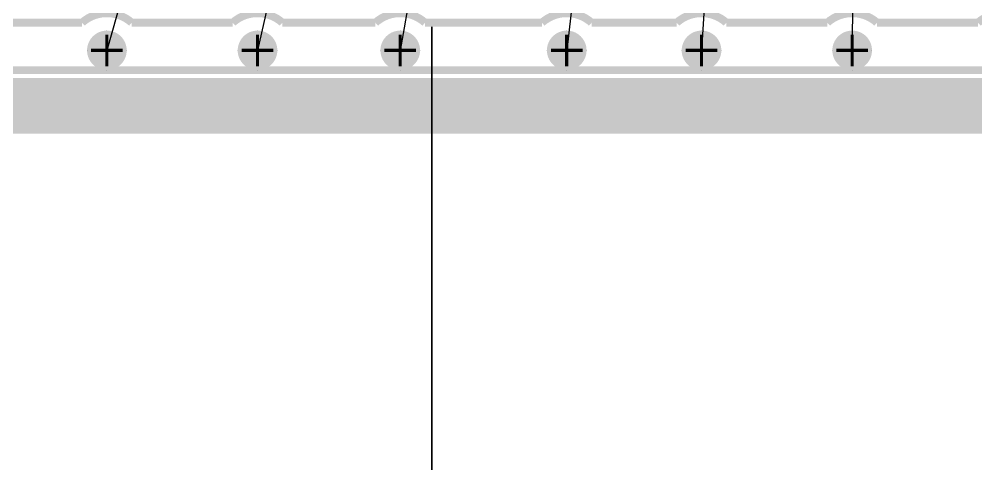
# Model space of a CAD drawing. Extents: x -1.33 to 3.2, y -3.63 to 2.02.
# Drawn here: x -0.26 to 0.343, y -0.331 to -0.045 of the extents above; entities that cross this region are included whole.
import ezdxf

# ---------------------------------------------------------------- set-up
doc = ezdxf.new("R2010")
doc.units = 0
for name, pattern in [('SIG_0', [2, 1, 1]), ('SIG_52', [2, 1, 1]), ('TRMIDX_2048', [2, 1, 1])]:
    doc.linetypes.add(name, pattern=pattern)
for name, color, linetype in [('2D_LINE_125', 3, 'CONTINUOUS'), ('2D_LINE_126', 6, 'CONTINUOUS'), ('BOARD_OUTLINE_00', 254, 'CONTINUOUS'), ('DIMENSION1_122', 254, 'CONTINUOUS'), ('DIMENSION3_122', 254, 'CONTINUOUS'), ('DIMENSION5_122', 254, 'CONTINUOUS'), ('DRIL_PLTE_THRU_01', 16, 'CONTINUOUS'), ('DRIL_PLTE_THRU_02', 106, 'CONTINUOUS'), ('DRIL_PLTE_THRU_03', 255, 'CONTINUOUS'), ('DRIL_PLTE_THRU_04', 176, 'CONTINUOUS'), ('DRIL_SYMBOL', 254, 'CONTINUOUS'), ('LINK_00', 254, 'CONTINUOUS'), ('PADS_BOT', 5, 'CONTINUOUS'), ('PADS_INNER', 1, 'CONTINUOUS'), ('PADS_TOP', 1, 'CONTINUOUS'), ('POUR_OUTLINE_01', 1, 'CONTINUOUS'), ('POUR_OUTLINE_02', 112, 'CONTINUOUS'), ('POUR_OUTLINE_03', 222, 'CONTINUOUS'), ('POUR_OUTLINE_04', 5, 'CONTINUOUS'), ('POUR_VIATHERM_01', 1, 'CONTINUOUS'), ('POUR_VIATHERM_02', 112, 'CONTINUOUS'), ('POUR_VIATHERM_04', 5, 'CONTINUOUS'), ('POUR_VOID_01', 1, 'CONTINUOUS'), ('VIAPTS', 34, 'CONTINUOUS')]:
    doc.layers.add(name, color=color, linetype=linetype)

# ---------------------------------------------------------------- blocks, each defined once
blk = doc.blocks.new('BOARD_1')
at = {"layer": 'BOARD_OUTLINE_00', "const_width": 0.01}
blk.add_lwpolyline([(-0.04, 0), (2.56, 0), (2.56, 0.1), (2.65685, 0.19685), (2.65685, 1.45669), (2.56, 1.55354), (2.56, 2.1), (-0.04, 2.1)], close=True, dxfattribs=at)
blk = doc.blocks.new('DRAWING_9')
at = {"layer": '2D_LINE_125', "const_width": 0.035}
blk.add_lwpolyline([(-0.04, 0), (2.56, 0), (2.56, 0.1), (2.65685, 0.19685), (2.65685, 1.45669), (2.56, 1.55354), (2.56, 2.1), (-0.04, 2.1)], close=True, dxfattribs=at)
blk = doc.blocks.new('DRAWING_10')
at = {"layer": '2D_LINE_126', "const_width": 0.035}
blk.add_lwpolyline([(-0.04, 0), (2.56, 0), (2.56, 0.1), (2.65685, 0.19685), (2.65685, 1.45669), (2.56, 1.55354), (2.56, 2.1), (-0.04, 2.1)], close=True, dxfattribs=at)
blk = doc.blocks.new('D_1dfeghi_11')
at = {"layer": 'DIMENSION1_122', "linetype": 'TRMIDX_2048', "const_width": 0.001}
blk.add_lwpolyline([(0, -0.28)], close=True, dxfattribs=at)
at = {"layer": 'DIMENSION3_122', "linetype": 'TRMIDX_2048', "const_width": 0.001}
blk.add_lwpolyline([(0, -0.28), (0, -0.28), (0, -0.28)], close=True, dxfattribs=at)
at = {"layer": 'DIMENSION5_122', "linetype": 'TRMIDX_2048', "const_width": 0.001}
blk.add_lwpolyline([(0, -0.05), (0, -0.33)], dxfattribs=at)
blk = doc.blocks.new('D_1dfeghi_12')
at = {"layer": 'DIMENSION1_122', "linetype": 'TRMIDX_2048', "const_width": 0.001}
blk.add_lwpolyline([(0, -0.28)], close=True, dxfattribs=at)
at = {"layer": 'DIMENSION3_122', "linetype": 'TRMIDX_2048', "const_width": 0.001}
blk.add_lwpolyline([(0, -0.28), (0, -0.28), (0, -0.28)], close=True, dxfattribs=at)
at = {"layer": 'DIMENSION5_122', "linetype": 'TRMIDX_2048', "const_width": 0.001}
blk.add_lwpolyline([(0, -0.05), (0, -0.33)], dxfattribs=at)
blk = doc.blocks.new('D_1dfeghi_13')
at = {"layer": 'DIMENSION1_122', "linetype": 'TRMIDX_2048', "const_width": 0.001}
blk.add_lwpolyline([(0, -0.28)], close=True, dxfattribs=at)
at = {"layer": 'DIMENSION3_122', "linetype": 'TRMIDX_2048', "const_width": 0.001}
blk.add_lwpolyline([(0, -0.28), (0, -0.28), (0, -0.28)], close=True, dxfattribs=at)
at = {"layer": 'DIMENSION5_122', "linetype": 'TRMIDX_2048', "const_width": 0.001}
blk.add_lwpolyline([(0, -0.05), (0, -0.33)], dxfattribs=at)
blk = doc.blocks.new('POUR_VOID_722')
at = {"layer": 'POUR_VOID_01', "const_width": 0.005}
blk.add_lwpolyline([(-16.49023, -17.77264, -0.295502), (-16.4902, -17.83732, 0.144544), (-16.4906, -17.83868), (-16.4906, -17.83868), (-16.4905, -17.89992), (-16.4905, -17.89991), (-16.4905, -17.9, -0.999135), (-16.5895, -17.90008), (-16.58956, -17.867, 0.413722), (-16.59206, -17.8645), (-16.61567, -17.8645, 0.723865), (-16.61715, -17.86901, -3.041301), (-16.66285, -17.86901, 0.723865), (-16.66433, -17.8645), (-16.71567, -17.8645, 0.723865), (-16.71715, -17.86901, -3.041301), (-16.76285, -17.86901, 0.723865), (-16.76433, -17.8645), (-16.81567, -17.8645, 0.723865), (-16.81715, -17.86901, -3.041301), (-16.86285, -17.86901, 0.723865), (-16.86433, -17.8645), (-16.865, -17.8645, -0.198912), (-16.90707, -17.84707), (-16.92207, -17.83207, -0.148737), (-16.93838, -17.80152, 0.358248), (-16.94083, -17.7995), (-16.945, -17.7995, -0.414214), (-16.9545, -17.79), (-16.9545, -17.75, -0.414214), (-16.945, -17.7405), (-16.93324, -17.7405, 0.206031), (-16.93142, -17.73972, -0.312915), (-16.8985, -17.73283, 0.173444), (-16.89682, -17.73293, -0.25457), (-16.8412, -17.74489, 0.179505), (-16.83956, -17.7455), (-16.707, -17.7455, 0.414214), (-16.7045, -17.743), (-16.7045, -17.712, 0.414214), (-16.707, -17.7095), (-16.905, -17.7095), (-16.945, -17.7095), (-17, -17.7095), (-17.013, -17.7095, 0.414214), (-17.0155, -17.712), (-17.0155, -17.735, -1), (-17.0745, -17.735), (-17.0745, -17.705), (-17.0745, -17.68, -0.156859), (-17.06897, -17.6628, 0.156859), (-17.0685, -17.66135), (-17.0685, -17.6565, -0.331681), (-17.06171, -17.6474, 0.745359), (-17.06171, -17.6426, -0.331681), (-17.0685, -17.6335), (-17.0685, -17.6055, -0.414214), (-17.059, -17.596), (-17.031, -17.596, -0.199359), (-17.02427, -17.59879, 0.415223), (-17.02073, -17.59879, -0.199359), (-17.014, -17.596), (-16.986, -17.596, -0.414214), (-16.9765, -17.6055), (-16.9765, -17.6335, -0.331681), (-16.98329, -17.6426, 0.745359), (-16.98329, -17.6474, -0.124109), (-16.97929, -17.64977, 0.198459), (-16.97753, -17.6505), (-16.905, -17.6505), (-16.865, -17.6505), (-16.707, -17.6505, 0.414214), (-16.7045, -17.648), (-16.7045, -17.617, -0.414214), (-16.695, -17.6075), (-16.615, -17.6075, -0.414214), (-16.6055, -17.617), (-16.6055, -17.743, 0.414214), (-16.603, -17.7455), (-16.58099, -17.7455, 0.23096), (-16.57902, -17.74454, -0.004505), (-16.57846, -17.74384, 0.091383), (-16.57803, -17.74304, -0.238905), (-16.57196, -17.73697, 0.091383), (-16.57116, -17.73654, -0.354241), (-16.50884, -17.73654, 0.091383), (-16.50804, -17.73697, -0.238905), (-16.50197, -17.74304, 0.091383), (-16.50154, -17.74384, -0.153499), (-16.49063, -17.77146, 0.126528)], format="xyb", close=True, dxfattribs=at)
blk = doc.blocks.new('POUR_OUTLINE_677')
at = {"layer": 'POUR_OUTLINE_01', "const_width": 0.005}
blk.add_lwpolyline([(-15.36565, -16.56621), (-15.36565, -16.55366, 0.198912), (-15.36638, -16.55189), (-15.45591, -16.46237, -0.198912), (-15.4625, -16.44646), (-15.4625, -15.925, 0.414214), (-15.465, -15.9225), (-18.015, -15.9225, 0.414214), (-18.0175, -15.925), (-18.0175, -17.975, 0.414214), (-18.015, -17.9775), (-15.465, -17.9775, 0.414214), (-15.4625, -17.975), (-15.4625, -17.9, -0.198912), (-15.45591, -17.88409), (-15.36638, -17.79456, 0.198912), (-15.36565, -17.79279), (-15.36565, -17.78025, 0.661266), (-15.36988, -17.77845, -2.350215), (-15.36988, -17.67037, 0.661266), (-15.36565, -17.66857), (-15.36565, -16.67789, 0.661266), (-15.36988, -16.67609, -2.350215), (-15.36988, -16.56801, 0.661266)], format="xyb", close=True, dxfattribs=at)
blk.add_blockref('POUR_VOID_722', (0, 0))
blk = doc.blocks.new('POUR_VIATHERM_1075')
at = {"layer": 'POUR_VIATHERM_01'}
for points in [[(-17.145, -17.9525), (-17.145, -17.9525)], [(-17.1575, -17.965), (-17.1575, -17.965)], [(-17.1325, -17.965), (-17.1325, -17.965)], [(-17.145, -17.9775), (-17.145, -17.9775)]]:
    blk.add_lwpolyline(points, dxfattribs=at)
blk = doc.blocks.new('POUR_VIATHERM_1099')
at = {"layer": 'POUR_VIATHERM_01'}
for points in [[(-17.05, -17.9525), (-17.05, -17.9525)], [(-17.0625, -17.965), (-17.0625, -17.965)], [(-17.0375, -17.965), (-17.0375, -17.965)], [(-17.05, -17.9775), (-17.05, -17.9775)]]:
    blk.add_lwpolyline(points, dxfattribs=at)
blk = doc.blocks.new('POUR_VIATHERM_1101')
at = {"layer": 'POUR_VIATHERM_01'}
for points in [[(-16.96, -17.9525), (-16.96, -17.9525)], [(-16.9725, -17.965), (-16.9725, -17.965)], [(-16.9475, -17.965), (-16.9475, -17.965)], [(-16.96, -17.9775), (-16.96, -17.9775)]]:
    blk.add_lwpolyline(points, dxfattribs=at)
blk = doc.blocks.new('POUR_VIATHERM_1107')
at = {"layer": 'POUR_VIATHERM_01'}
for points in [[(-16.77, -17.9525), (-16.77, -17.9525)], [(-16.7825, -17.965), (-16.7825, -17.965)], [(-16.7575, -17.965), (-16.7575, -17.965)], [(-16.77, -17.9775), (-16.77, -17.9775)]]:
    blk.add_lwpolyline(points, dxfattribs=at)
blk = doc.blocks.new('POUR_VIATHERM_1108')
at = {"layer": 'POUR_VIATHERM_01'}
for points in [[(-16.675, -17.9525), (-16.675, -17.9525)], [(-16.6875, -17.965), (-16.6875, -17.965)], [(-16.6625, -17.965), (-16.6625, -17.965)], [(-16.675, -17.9775), (-16.675, -17.9775)]]:
    blk.add_lwpolyline(points, dxfattribs=at)
blk = doc.blocks.new('POUR_VIATHERM_1368')
at = {"layer": 'POUR_VIATHERM_01'}
for points in [[(-16.855, -17.9525), (-16.855, -17.9525)], [(-16.8675, -17.965), (-16.8675, -17.965)], [(-16.8425, -17.965), (-16.8425, -17.965)], [(-16.855, -17.9775), (-16.855, -17.9775)]]:
    blk.add_lwpolyline(points, dxfattribs=at)
blk = doc.blocks.new('POUR_HEADER_0')
for name in ['POUR_OUTLINE_677', 'POUR_VIATHERM_1075', 'POUR_VIATHERM_1099', 'POUR_VIATHERM_1101', 'POUR_VIATHERM_1368', 'POUR_VIATHERM_1107', 'POUR_VIATHERM_1108']:
    blk.add_blockref(name, (18, 18))
blk = doc.blocks.new('POUR_OUTLINE_4')
at = {"layer": 'POUR_OUTLINE_04', "const_width": 0.005}
blk.add_lwpolyline([(-15.36565, -16.56621), (-15.36565, -16.55366, 0.198912), (-15.36638, -16.55189), (-15.45591, -16.46237, -0.198912), (-15.4625, -16.44646), (-15.4625, -15.925, 0.414214), (-15.465, -15.9225), (-18.015, -15.9225, 0.414214), (-18.0175, -15.925), (-18.0175, -17.975, 0.414214), (-18.015, -17.9775), (-15.465, -17.9775, 0.414214), (-15.4625, -17.975), (-15.4625, -17.9, -0.198912), (-15.45591, -17.88409), (-15.36638, -17.79456, 0.198912), (-15.36565, -17.79279), (-15.36565, -17.78025, 0.661266), (-15.36988, -17.77845, -2.350215), (-15.36988, -17.67037, 0.661266), (-15.36565, -17.66857), (-15.36565, -16.67789, 0.661266), (-15.36988, -16.67609, -2.350215), (-15.36988, -16.56801, 0.661266)], format="xyb", close=True, dxfattribs=at)
blk = doc.blocks.new('POUR_VIATHERM_360')
at = {"layer": 'POUR_VIATHERM_04'}
for points in [[(-17.145, -17.9525), (-17.145, -17.9525)], [(-17.1575, -17.965), (-17.1575, -17.965)], [(-17.1325, -17.965), (-17.1325, -17.965)], [(-17.145, -17.9775), (-17.145, -17.9775)]]:
    blk.add_lwpolyline(points, dxfattribs=at)
blk = doc.blocks.new('POUR_VIATHERM_387')
at = {"layer": 'POUR_VIATHERM_04'}
for points in [[(-17.05, -17.9525), (-17.05, -17.9525)], [(-17.0625, -17.965), (-17.0625, -17.965)], [(-17.0375, -17.965), (-17.0375, -17.965)], [(-17.05, -17.9775), (-17.05, -17.9775)]]:
    blk.add_lwpolyline(points, dxfattribs=at)
blk = doc.blocks.new('POUR_VIATHERM_389')
at = {"layer": 'POUR_VIATHERM_04'}
for points in [[(-16.96, -17.9525), (-16.96, -17.9525)], [(-16.9725, -17.965), (-16.9725, -17.965)], [(-16.9475, -17.965), (-16.9475, -17.965)], [(-16.96, -17.9775), (-16.96, -17.9775)]]:
    blk.add_lwpolyline(points, dxfattribs=at)
blk = doc.blocks.new('POUR_VIATHERM_395')
at = {"layer": 'POUR_VIATHERM_04'}
for points in [[(-16.77, -17.9525), (-16.77, -17.9525)], [(-16.7825, -17.965), (-16.7825, -17.965)], [(-16.7575, -17.965), (-16.7575, -17.965)], [(-16.77, -17.9775), (-16.77, -17.9775)]]:
    blk.add_lwpolyline(points, dxfattribs=at)
blk = doc.blocks.new('POUR_VIATHERM_396')
at = {"layer": 'POUR_VIATHERM_04'}
for points in [[(-16.675, -17.9525), (-16.675, -17.9525)], [(-16.6875, -17.965), (-16.6875, -17.965)], [(-16.6625, -17.965), (-16.6625, -17.965)], [(-16.675, -17.9775), (-16.675, -17.9775)]]:
    blk.add_lwpolyline(points, dxfattribs=at)
blk = doc.blocks.new('POUR_VIATHERM_654')
at = {"layer": 'POUR_VIATHERM_04'}
for points in [[(-16.855, -17.9525), (-16.855, -17.9525)], [(-16.8675, -17.965), (-16.8675, -17.965)], [(-16.8425, -17.965), (-16.8425, -17.965)], [(-16.855, -17.9775), (-16.855, -17.9775)]]:
    blk.add_lwpolyline(points, dxfattribs=at)
blk = doc.blocks.new('POUR_HEADER_1')
for name in ['POUR_OUTLINE_4', 'POUR_VIATHERM_360', 'POUR_VIATHERM_387', 'POUR_VIATHERM_389', 'POUR_VIATHERM_654', 'POUR_VIATHERM_395', 'POUR_VIATHERM_396']:
    blk.add_blockref(name, (18, 18))
blk = doc.blocks.new('POUR_OUTLINE_1921')
at = {"layer": 'POUR_OUTLINE_02', "const_width": 0.005}
blk.add_lwpolyline([(-15.36565, -17.63338), (-15.36565, -16.71308, -1.466646), (-15.40121, -16.51706), (-15.45591, -16.46237, -0.198912), (-15.4625, -16.44646), (-15.4625, -15.9225), (-18.0175, -15.9225), (-18.0175, -17.9775), (-15.4625, -17.9775), (-15.4625, -17.9, -0.198912), (-15.45591, -17.88409), (-15.40121, -17.82939, -1.466646)], format="xyb", close=True, dxfattribs=at)
blk = doc.blocks.new('POUR_VIATHERM_2301')
at = {"layer": 'POUR_VIATHERM_02'}
for points in [[(-17.145, -17.9525), (-17.145, -17.9525)], [(-17.1575, -17.965), (-17.1575, -17.965)], [(-17.1325, -17.965), (-17.1325, -17.965)], [(-17.145, -17.9775), (-17.145, -17.9775)]]:
    blk.add_lwpolyline(points, dxfattribs=at)
blk = doc.blocks.new('POUR_VIATHERM_2326')
at = {"layer": 'POUR_VIATHERM_02'}
for points in [[(-17.05, -17.9525), (-17.05, -17.9525)], [(-17.0625, -17.965), (-17.0625, -17.965)], [(-17.0375, -17.965), (-17.0375, -17.965)], [(-17.05, -17.9775), (-17.05, -17.9775)]]:
    blk.add_lwpolyline(points, dxfattribs=at)
blk = doc.blocks.new('POUR_VIATHERM_2328')
at = {"layer": 'POUR_VIATHERM_02'}
for points in [[(-16.96, -17.9525), (-16.96, -17.9525)], [(-16.9725, -17.965), (-16.9725, -17.965)], [(-16.9475, -17.965), (-16.9475, -17.965)], [(-16.96, -17.9775), (-16.96, -17.9775)]]:
    blk.add_lwpolyline(points, dxfattribs=at)
blk = doc.blocks.new('POUR_VIATHERM_2334')
at = {"layer": 'POUR_VIATHERM_02'}
for points in [[(-16.77, -17.9525), (-16.77, -17.9525)], [(-16.7825, -17.965), (-16.7825, -17.965)], [(-16.7575, -17.965), (-16.7575, -17.965)], [(-16.77, -17.9775), (-16.77, -17.9775)]]:
    blk.add_lwpolyline(points, dxfattribs=at)
blk = doc.blocks.new('POUR_VIATHERM_2335')
at = {"layer": 'POUR_VIATHERM_02'}
for points in [[(-16.675, -17.9525), (-16.675, -17.9525)], [(-16.6875, -17.965), (-16.6875, -17.965)], [(-16.6625, -17.965), (-16.6625, -17.965)], [(-16.675, -17.9775), (-16.675, -17.9775)]]:
    blk.add_lwpolyline(points, dxfattribs=at)
blk = doc.blocks.new('POUR_VIATHERM_2592')
at = {"layer": 'POUR_VIATHERM_02'}
for points in [[(-16.855, -17.9525), (-16.855, -17.9525)], [(-16.8675, -17.965), (-16.8675, -17.965)], [(-16.8425, -17.965), (-16.8425, -17.965)], [(-16.855, -17.9775), (-16.855, -17.9775)]]:
    blk.add_lwpolyline(points, dxfattribs=at)
blk = doc.blocks.new('POUR_HEADER_2')
for name in ['POUR_OUTLINE_1921', 'POUR_VIATHERM_2301', 'POUR_VIATHERM_2326', 'POUR_VIATHERM_2328', 'POUR_VIATHERM_2592', 'POUR_VIATHERM_2334', 'POUR_VIATHERM_2335']:
    blk.add_blockref(name, (18, 18))
blk = doc.blocks.new('POUR_OUTLINE_1392')
at = {"layer": 'POUR_OUTLINE_03', "const_width": 0.005}
blk.add_lwpolyline([(-17.51932, -17.9475), (-17.46068, -17.9475, -0.382552), (-17.42932, -17.9475), (-17.36068, -17.9475, -0.382552), (-17.32932, -17.9475), (-17.26068, -17.9475, -0.382552), (-17.22932, -17.9475), (-17.16068, -17.9475, -0.382552), (-17.12932, -17.9475), (-17.06568, -17.9475, -0.382552), (-17.03432, -17.9475), (-16.97568, -17.9475, -0.382552), (-16.94432, -17.9475), (-16.87068, -17.9475, -0.382552), (-16.83932, -17.9475), (-16.78568, -17.9475, -0.382552), (-16.75432, -17.9475), (-16.69068, -17.9475, -0.382552), (-16.65932, -17.9475), (-16.59568, -17.9475, -0.382552), (-16.56432, -17.9475)], format="xyb", dxfattribs=at)
blk = doc.blocks.new('POUR_HEADER_3')
blk.add_blockref('POUR_OUTLINE_1392', (18, 15.915))
blk = doc.blocks.new('DRIL_SYMBOL_0$012')
at = {"layer": 'DRIL_SYMBOL', "const_width": 0.002}
for points in [[(0, -0.01), (0, 0.01)], [(-0.01, 0), (0.01, 0)]]:
    blk.add_lwpolyline(points, dxfattribs=at)
blk = doc.blocks.new('DRIL_HOLE_0$012')
at = {"const_width": 0.006}
blk.add_lwpolyline([(-0.003, 0, 1), (0.003, 0, 1)], format="xyb", close=True, dxfattribs=at)
blk.add_blockref('DRIL_SYMBOL_0$012', (0, 0))
blk = doc.blocks.new('PAD_66')
at = {"const_width": 0.0125}
blk.add_lwpolyline([(0, -0.00625, 1), (0, 0.00625, 1)], format="xyb", close=True, dxfattribs=at)
blk = doc.blocks.new('STK_TOP_3')
at = {"layer": 'DRIL_PLTE_THRU_01'}
blk.add_blockref('DRIL_HOLE_0$012', (0, 0), dxfattribs=at)
at = {"layer": 'DRIL_PLTE_THRU_02'}
blk.add_blockref('DRIL_HOLE_0$012', (0, 0), dxfattribs=at)
at = {"layer": 'DRIL_PLTE_THRU_03'}
blk.add_blockref('DRIL_HOLE_0$012', (0, 0), dxfattribs=at)
at = {"layer": 'DRIL_PLTE_THRU_04'}
blk.add_blockref('DRIL_HOLE_0$012', (0, 0), dxfattribs=at)
at = {"layer": 'PADS_BOT'}
blk.add_blockref('PAD_66', (0, 0), dxfattribs=at)
at = {"layer": 'PADS_INNER'}
blk.add_blockref('PAD_66', (0, 0), dxfattribs=at)
at = {"layer": 'PADS_TOP'}
blk.add_blockref('PAD_66', (0, 0), dxfattribs=at)
blk = doc.blocks.new('SYM_TOP_1')
blk.add_blockref('STK_TOP_3', (0, 0))

msp = doc.modelspace()

# ---------------------------------------------------------------- linework, layer by layer
at = {"layer": 'LINK_00', "linetype": 'SIG_0'}
for q in [(-0.205, -0.065), (-0.11, -0.065), (-0.02, -0.065), (0.085, -0.065), (0.17, -0.065), (0.265, -0.065)]:
    msp.add_line((0.28, 1.655), q, dxfattribs=at)

# ---------------------------------------------------------------- block references
for name, p in [('DRAWING_9', (-1.06, -0.1)), ('DRAWING_10', (-1.06, -0.1)), ('BOARD_1', (-1.06, -0.1)), ('D_1dfeghi_13', (0, 0)), ('D_1dfeghi_11', (0, 0)), ('D_1dfeghi_12', (0, 0))]:
    msp.add_blockref(name, p)
at = {"linetype": 'SIG_0'}
for name in ['POUR_HEADER_0', 'POUR_HEADER_1', 'POUR_HEADER_2']:
    msp.add_blockref(name, (-1.06, -0.1), dxfattribs=at)
at = {"linetype": 'SIG_52'}
msp.add_blockref('POUR_HEADER_3', (-1.06, 1.985), dxfattribs=at)
at = {"layer": 'VIAPTS', "linetype": 'SIG_0'}
for p in [(-0.205, -0.065), (-0.11, -0.065), (-0.02, -0.065), (0.085, -0.065), (0.17, -0.065), (0.265, -0.065)]:
    msp.add_blockref('SYM_TOP_1', p, dxfattribs=at)

doc.saveas('drawing.dxf')
